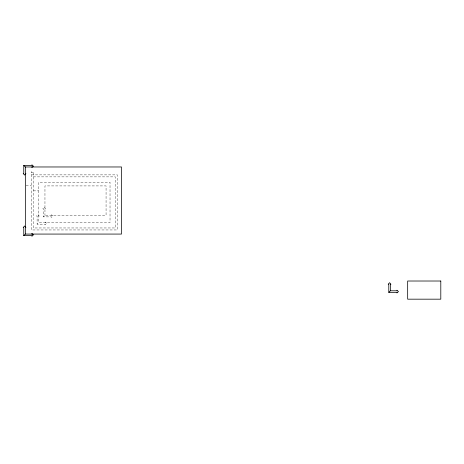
<?xml version="1.0" encoding="UTF-8"?>
<svg xmlns="http://www.w3.org/2000/svg" width="464" height="464" viewBox="0 0 464 464"><rect width="100%" height="100%" fill="white"/><g stroke="black" fill="none" stroke-linecap="round" stroke-linejoin="round"><path stroke-width="0.35" stroke-dasharray="2.32 1.74" d="M51.51 215.296L51.51 214.728L53.047 216.085L51.51 217.442L51.51 216.874L43.384 216.874L44.956 215.296L106.065 215.296L106.065 185.919L44.956 185.919L44.956 215.296M45.234 222.621L45.234 222.053L46.777 223.41L45.234 224.767L45.234 224.199L37.114 224.199L38.686 222.621L110.026 222.621L110.026 182.207L38.686 182.207L38.686 222.621M31.355 172.411L33.35 172.411M31.355 174.876L117.357 174.876L117.357 229.953L31.355 229.953L31.355 171.46M33.35 176.871L115.362 176.871L115.362 227.963L33.35 227.963L33.35 171.46M26.013 185.281L31.355 185.281M33.35 190.866L38.686 190.866M44.956 208.748L45.53 208.748L44.173 207.211L42.816 208.748L43.384 208.748L43.384 216.874M38.686 216.073L39.254 216.073L37.897 214.53L36.54 216.073L37.114 216.073L37.114 224.199"/><path stroke-width="0.7" d="M31.894 234.071L31.894 233.502L33.437 234.859L31.894 236.217L31.894 235.648L23.768 235.648L25.346 234.071L121.493 234.071L121.493 166.97L25.346 166.97L23.768 165.393L31.894 165.393L31.894 164.824L33.437 166.182L32.405 167.086M388.797 292.366L390.375 290.795L396.923 290.795L396.923 290.226L398.466 291.583L396.923 292.941L396.923 292.366L388.797 292.366L388.797 284.246L388.229 284.246L389.586 282.704L390.943 284.246L390.375 284.246L390.375 290.795M25.346 173.519L25.914 173.519L24.557 175.056L23.2 173.519L23.768 173.519L23.768 165.393M25.346 227.522L25.914 227.522L24.557 225.98L23.2 227.522L23.768 227.522L23.768 235.648M31.894 166.97L31.894 167.539M25.346 166.97L25.346 234.071M440.8 281.016L407.665 281.016L407.665 299.176L440.8 299.176L440.8 281.016"/></g></svg>
